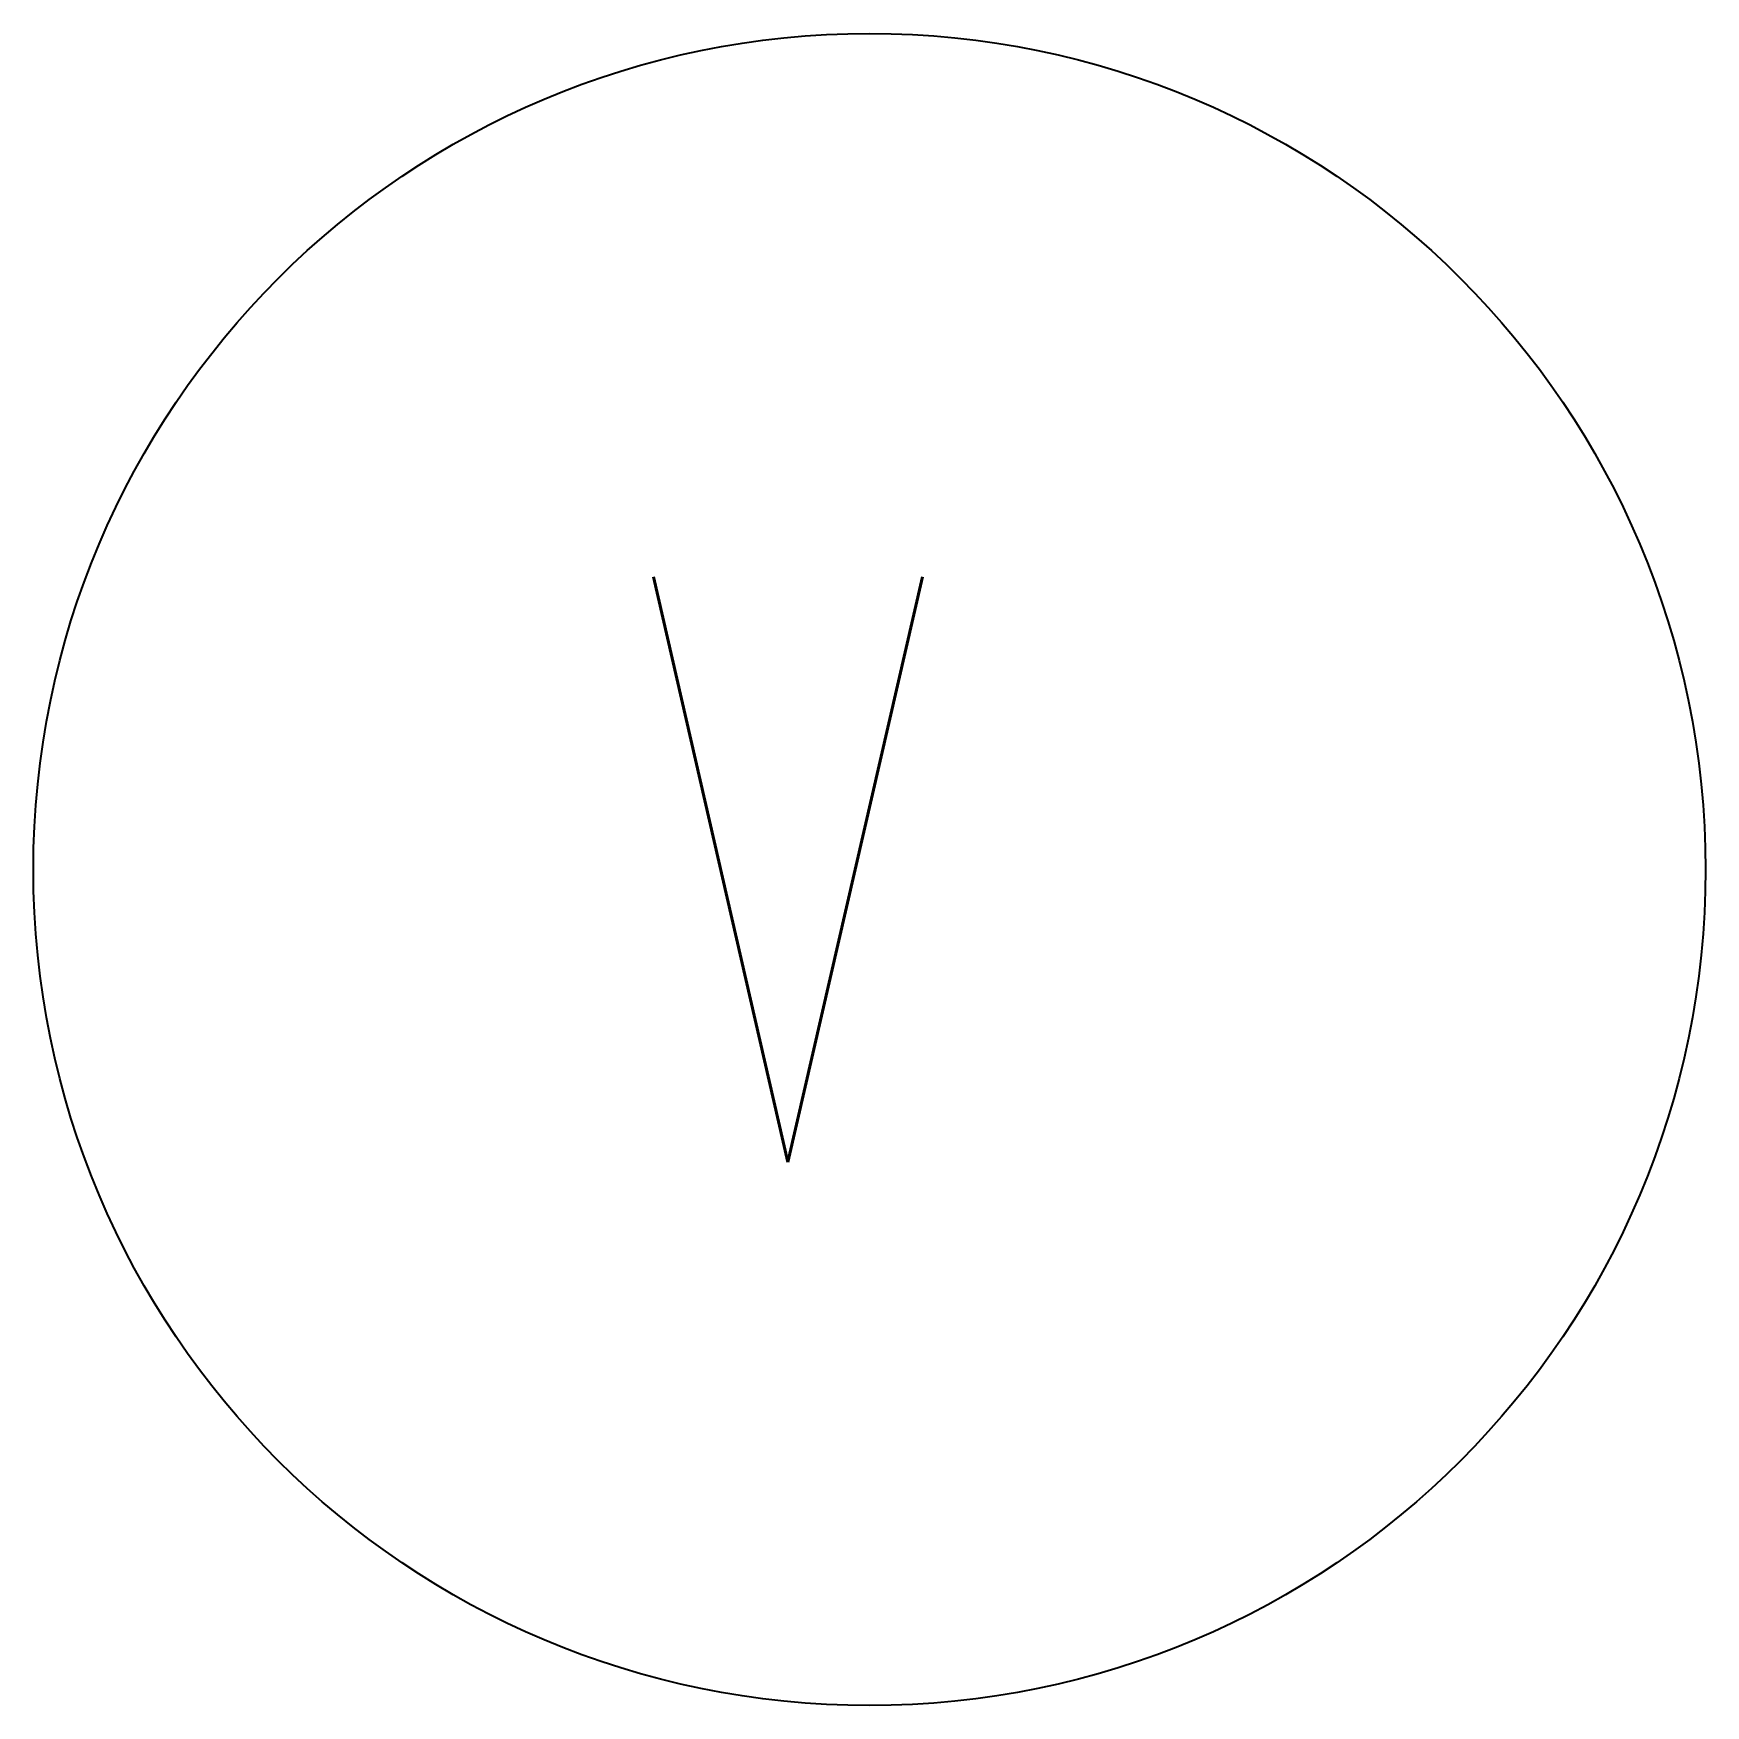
# Model space of a CAD drawing. Extents: x 56.3 to 66.3, y -371.3 to -361.3.
import ezdxf

# ---------------------------------------------------------------- set-up
doc = ezdxf.new("R2010")
doc.units = 0
doc.header["$LTSCALE"] = 3
doc.header["$MEASUREMENT"] = 0
doc.layers.add('1轮廓实线层', color=7, linetype='CONTINUOUS')
doc.layers.add('6文字层', color=3, linetype='CONTINUOUS')
doc.styles.get("Standard").update_dxf_attribs({"font": 'romans.shx', "width": 0.67, "bigfont": 'gbcbig.shx'})

msp = doc.modelspace()

# ---------------------------------------------------------------- linework, layer by layer
at = {"layer": '1轮廓实线层'}
msp.add_circle((61.347, -366.34), 5, dxfattribs=at)

# ---------------------------------------------------------------- texts
at = {"layer": '6文字层', "width": 0.67}
msp.add_text('V', height=3.5, dxfattribs=at).set_placement((59.955, -368.09))

doc.saveas('drawing.dxf')
